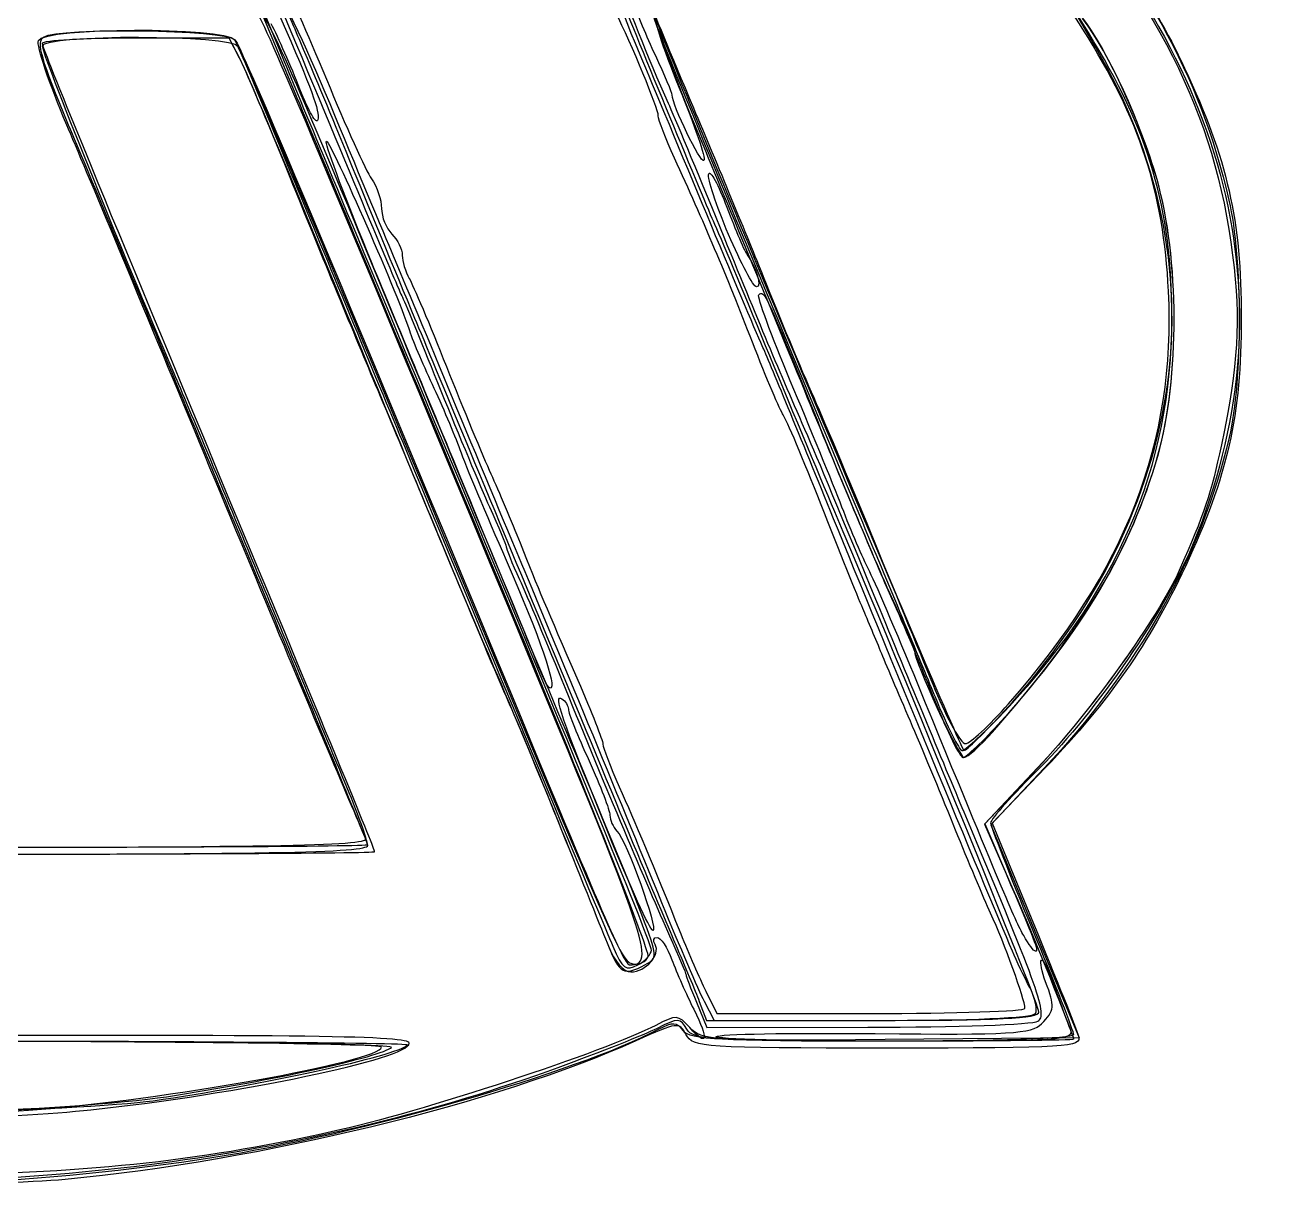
# Model space of a CAD drawing. Extents: x 0 to 107, y 0 to 68.
# Drawn here: x 59.06 to 107.36, y -0.09 to 44.59 of the extents above; entities that cross this region are included whole.
import ezdxf

# ---------------------------------------------------------------- set-up
doc = ezdxf.new("R2010")
doc.units = 0
doc.layers.add('Layer_1', color=7, linetype='CONTINUOUS')

msp = doc.modelspace()

# ---------------------------------------------------------------- linework, layer by layer
at = {"layer": 'Layer_1', "color": 7}
for points in [[(69.380012, 41.989889), (68.001233, 45.297182), (61.491762, 45.367912), (54.982294, 45.438642), (54.900454, 46.426242)], [(68.892477, 43.375867), (68.047776, 45.4233), (61.499337, 45.4264), (54.950898, 45.4295), (54.950898, 46.471069)], [(68.892477, 43.375867), (68.047776, 45.4233), (61.499337, 45.4264), (54.950898, 45.4295), (54.950898, 46.471069)], [(68.892477, 43.375867), (68.047776, 45.4233), (61.499337, 45.4264), (54.950898, 45.4295), (54.950898, 46.471069)], [(68.892477, 43.375867), (68.047776, 45.4233), (61.499337, 45.4264), (54.950898, 45.4295), (54.950898, 46.471069)], [(62.05244, 46.223223), (68.492518, 46.090931), (69.152397, 44.503431)], [(99.489492, 44.440379), (98.856524, 45.443068), (90.926631, 45.421688)], [(99.986766, 43.7384), (99.004034, 45.419337), (90.972079, 45.424437)], [(99.703323, 44.304521), (99.004034, 45.428526), (91.000386, 45.429055)], [(99.703323, 44.304521), (99.004034, 45.428526), (91.000386, 45.429055)], [(99.703323, 44.304521), (99.004034, 45.428526), (91.000386, 45.429055)], [(99.703323, 44.304521), (99.004034, 45.428526), (91.000386, 45.429055)], [(63.278476, 44.106557), (66.843557, 44.106557), (67.239326, 43.34122)], [(63.278481, 44.106557), (66.843562, 44.106557), (67.244094, 43.332013)], [(63.278481, 44.106557), (66.843562, 44.106557), (67.244094, 43.332013)], [(97.996719, 16.162032), (95.972547, 14.014395), (97.660058, 9.944322), (99.347568, 5.874249), (91.931985, 5.803929)], [(97.76275, 16.193041), (95.727714, 14.037628), (96.655107, 11.940321)], [(97.76275, 16.193041), (95.727714, 14.037628), (96.655107, 11.940321)], [(97.768472, 16.199108), (95.739156, 14.049741), (96.529363, 12.210971)], [(98.064351, 16.202853), (96.03022, 14.07634), (97.608277, 10.239881)], [(84.825506, 7.263315), (85.10031, 6.535711), (91.456861, 6.535711)], [(84.825506, 7.263311), (85.10031, 6.535707), (91.456861, 6.535707)], [(85.007956, 7.277556), (85.391586, 6.535699), (91.454594, 6.535699)], [(85.077525, 7.660211), (85.498326, 6.800314), (91.391284, 6.800314)], [(84.720085, 7.229481), (85.120511, 6.271129), (91.268525, 6.275129)]]:
    msp.add_lwpolyline(points, dxfattribs=at)
for points in [[(69.557518, 42.145184)], [(85.948572, 36.589605)], [(78.778737, 19.83103)], [(96.488116, 18.357478)], [(96.651088, 18.640404)], [(96.265929, 18.111293)], [(96.265929, 18.111293)], [(96.265929, 18.111293)], [(96.265929, 18.111293)], [(96.375793, 17.978943)], [(96.375793, 17.978943)], [(81.330188, 13.749993)], [(97.230358, 9.776888)], [(97.280394, 6.998752)], [(97.68079, 6.79974)], [(97.813411, 6.857482)], [(97.813411, 6.857478)], [(97.774173, 6.505809)], [(85.464941, 5.917109)], [(63.950147, 3.466298)], [(63.950147, 3.466298)], [(63.950147, 3.466298)], [(63.950147, 3.466298)], [(64.459748, 3.620769)], [(59.184233, 3.099769)], [(61.565483, 3.117422)], [(61.565483, 3.117422)], [(61.565483, 3.117422)]]:
    msp.add_lwpolyline(points, close=True, dxfattribs=at)
for points in [[(97.743125, 50.811658), (105.327712, 42.604831), (107.364647, 33.745224), (103.725379, 24.791968)], [(97.743125, 50.811658), (105.327712, 42.604831), (107.364647, 33.745224), (103.725379, 24.791968)], [(97.743125, 50.811658), (105.327712, 42.604831), (107.364647, 33.745224), (103.725379, 24.791968)], [(97.743125, 50.811658), (105.327712, 42.604831), (107.364647, 33.745224), (103.725379, 24.791968)], [(97.901084, 50.732746), (101.767222, 46.644439), (103.958006, 42.726197), (105.078046, 37.896685)], [(97.694685, 50.664628), (102.26967, 45.71006), (104.551156, 41.201324), (105.220539, 35.791819)], [(97.694686, 50.664604), (102.269671, 45.710036), (104.551157, 41.2013), (105.22054, 35.791795)], [(97.694686, 50.664604), (102.269671, 45.710036), (104.551157, 41.2013), (105.22054, 35.791795)], [(98.208181, 50.456558), (100.425532, 48.102118), (102.122997, 45.640029), (103.383765, 42.949612)], [(68.495375, 46.171497), (68.741548, 45.981658), (69.732472, 43.921334), (70.697426, 41.593)], [(68.937839, 46.134302), (69.099209, 45.939865), (69.833865, 44.314744), (70.570407, 42.522918)], [(82.567563, 43.455983), (81.540601, 45.900665), (81.505019, 46.137641), (82.136843, 46.324501)], [(83.653519, 41.593014), (82.88746, 43.286012), (81.938405, 45.690292), (81.938405, 45.937982)], [(72.29566, 35.507596), (68.853642, 43.834727), (68.113255, 45.429082), (67.679288, 45.44855)], [(72.29566, 35.507596), (68.853642, 43.834727), (68.113255, 45.429082), (67.679288, 45.44855)], [(85.369287, 37.095096), (84.938042, 38.073766), (82.150755, 44.832822), (81.78014, 45.798625)], [(85.369287, 37.095092), (84.938042, 38.073762), (82.150755, 44.832818), (81.78014, 45.798621)], [(77.709773, 21.910339), (68.837309, 43.224328), (68.071303, 45.025034), (67.789781, 45.229996)], [(68.779913, 44.957789), (70.037965, 42.076637), (70.310822, 41.332764), (70.241062, 40.974338)], [(68.985422, 45.35869), (69.170519, 44.888298), (69.529723, 44.02718), (69.78365, 43.445096)], [(68.985422, 45.358686), (69.170519, 44.888294), (69.529723, 44.027176), (69.78365, 43.445092)], [(83.261322, 41.123442), (83.261322, 41.385501), (82.225761, 43.89725), (81.629715, 45.080896)], [(83.160604, 43.419682), (82.814174, 44.161327), (82.448964, 45.036019), (82.349026, 45.363441)], [(82.996739, 45.317369), (82.996739, 45.271739), (83.720517, 43.522126), (84.605135, 41.429337)], [(82.996739, 45.213153), (82.996739, 44.924122), (84.350043, 41.631143), (91.062931, 25.585774)], [(82.996739, 45.213153), (82.996739, 44.924122), (84.350043, 41.631143), (91.062931, 25.585774)], [(82.996739, 45.213153), (82.996739, 44.924122), (84.350043, 41.631143), (91.062931, 25.585774)], [(82.996739, 45.213153), (82.996739, 44.924122), (84.350043, 41.631143), (91.062931, 25.585774)], [(83.086819, 45.282735), (83.003769, 45.066321), (83.433807, 43.689327), (84.042452, 42.222748)], [(83.056881, 45.096477), (83.017201, 44.915823), (83.828219, 42.74395), (84.859149, 40.270095)], [(83.056881, 45.096477), (83.017201, 44.915823), (83.828219, 42.74395), (84.859149, 40.270095)], [(83.108485, 44.966485), (83.935091, 42.693171), (94.811419, 16.858444), (94.942589, 16.856737)], [(59.557401, 44.007854), (59.751896, 44.514698), (66.655531, 44.535962), (67.074607, 44.031004)], [(59.754066, 44.137291), (60.343237, 44.510682), (66.749749, 44.425626), (67.051004, 44.040411)], [(69.557518, 42.145184), (69.223706, 43.005656), (68.729928, 44.126401), (68.460225, 44.635723)], [(69.152397, 44.503431), (71.747254, 38.260855), (73.265169, 34.638256), (73.476087, 34.184678)], [(102.328708, 38.682596), (101.694578, 40.886267), (100.360725, 43.780992), (99.476168, 44.873184)], [(102.328708, 38.682596), (101.694578, 40.886267), (100.360725, 43.780992), (99.476168, 44.873184)], [(102.32888, 38.682596), (101.672322, 40.964891), (100.521301, 43.461526), (99.496321, 44.826599)], [(60.715294, 40.767903), (59.668806, 43.265002), (59.471115, 43.957972), (59.754066, 44.137291)], [(60.648101, 40.766707), (59.971553, 42.349553), (59.480738, 43.80807), (59.557401, 44.007854)], [(59.713394, 43.903719), (59.713394, 44.015281), (61.31768, 44.106557), (63.278476, 44.106557)], [(59.713399, 43.792462), (59.713399, 44.25244), (67.011499, 44.236229), (67.20188, 43.775822)], [(59.713399, 43.792462), (59.713399, 44.25244), (67.011499, 44.236229), (67.20188, 43.775822)], [(59.713399, 43.792462), (59.713399, 44.25244), (67.011499, 44.236229), (67.20188, 43.775822)], [(59.713399, 43.792462), (59.713399, 44.25244), (67.011499, 44.236229), (67.20188, 43.775822)], [(59.713399, 43.903719), (59.713399, 44.015281), (61.317685, 44.106557), (63.278481, 44.106557)], [(59.713399, 43.903719), (59.713399, 44.015281), (61.317685, 44.106557), (63.278481, 44.106557)], [(67.051004, 44.040411), (67.193257, 43.85851), (69.783193, 37.756555), (72.806417, 30.480511)], [(67.074607, 44.031004), (67.333539, 43.71901), (70.157419, 37.027682), (77.706246, 18.838793)], [(102.766765, 34.42192), (102.581303, 38.202515), (101.671422, 40.983978), (99.489492, 44.440379)], [(102.898887, 33.390929), (102.898887, 37.575908), (102.018182, 40.583721), (99.703323, 44.304521)], [(102.898887, 33.390929), (102.898887, 37.575908), (102.018182, 40.583721), (99.703323, 44.304521)], [(102.898887, 33.390929), (102.898887, 37.575908), (102.018182, 40.583721), (99.703323, 44.304521)], [(102.898887, 33.390929), (102.898887, 37.575908), (102.018182, 40.583721), (99.703323, 44.304521)], [(66.399788, 27.570094), (61.416271, 39.544099), (59.713394, 43.703914), (59.713394, 43.903719)], [(66.399793, 27.570094), (61.416276, 39.544099), (59.713399, 43.703914), (59.713399, 43.903719)], [(66.399793, 27.570094), (61.416276, 39.544099), (59.713399, 43.703914), (59.713399, 43.903719)], [(64.747029, 31.274262), (62.750182, 35.931062), (59.713399, 43.483278), (59.713399, 43.792462)], [(64.747029, 31.274262), (62.750182, 35.931062), (59.713399, 43.483278), (59.713399, 43.792462)], [(64.747029, 31.274262), (62.750182, 35.931062), (59.713399, 43.483278), (59.713399, 43.792462)], [(64.747029, 31.274262), (62.750182, 35.931062), (59.713399, 43.483278), (59.713399, 43.792462)], [(67.20188, 43.775822), (67.2771, 43.593921), (68.253929, 41.242435), (69.372611, 38.550299)], [(67.20188, 43.775822), (67.2771, 43.593921), (68.253929, 41.242435), (69.372611, 38.550299)], [(67.20188, 43.775822), (67.2771, 43.593921), (68.253929, 41.242435), (69.372611, 38.550299)], [(67.20188, 43.775822), (67.2771, 43.593921), (68.253929, 41.242435), (69.372611, 38.550299)], [(96.488116, 18.357445), (103.578774, 26.115753), (104.859156, 35.404295), (99.986766, 43.7384)], [(67.239326, 43.34122), (67.457002, 42.920286), (68.301263, 40.925989), (69.115466, 38.909448)], [(67.244094, 43.332013), (67.464389, 42.906012), (68.614834, 40.19734), (69.800645, 37.31274)], [(67.244094, 43.332013), (67.464389, 42.906012), (68.614834, 40.19734), (69.800645, 37.31274)], [(74.657649, 29.554471), (70.82989, 38.70912), (69.723975, 41.360426), (68.892477, 43.375867)], [(74.657649, 29.554471), (70.82989, 38.70912), (69.723975, 41.360426), (68.892477, 43.375867)], [(74.657649, 29.554471), (70.82989, 38.70912), (69.723975, 41.360426), (68.892477, 43.375867)], [(74.657649, 29.554471), (70.82989, 38.70912), (69.723975, 41.360426), (68.892477, 43.375867)], [(69.78365, 43.445096), (70.037576, 42.863012), (70.780116, 41.077075), (71.433737, 39.476345)], [(69.78365, 43.445092), (70.037576, 42.863008), (70.780116, 41.077071), (71.433737, 39.476341)], [(85.110101, 37.35968), (84.203262, 39.542493), (83.059122, 42.285828), (82.567563, 43.455983)], [(83.790476, 41.920261), (83.790476, 42.003301), (83.507033, 42.678035), (83.160604, 43.419682)], [(70.570407, 42.522918), (71.306951, 40.731096), (72.082469, 39.01822), (72.293781, 38.716526)], [(103.383765, 42.949612), (105.024341, 39.448717), (105.550719, 37.126804), (105.550719, 33.390929)], [(70.241062, 40.974338), (70.198922, 40.757829), (69.891328, 41.284707), (69.557518, 42.145184)], [(84.042452, 42.222748), (84.651097, 40.756171), (85.084511, 39.491674), (85.005594, 39.412759)], [(76.885629, 24.01109), (73.515868, 32.080418), (70.13834, 40.170879), (69.380012, 41.989889)], [(70.697426, 41.593), (71.662383, 39.264667), (72.753294, 36.645291), (73.121679, 35.772166)], [(85.634111, 36.830513), (84.742325, 39.013326), (83.851057, 41.156452), (83.653519, 41.593014)], [(85.005594, 39.412759), (84.879017, 39.286183), (83.790476, 41.532485), (83.790476, 41.920261)], [(83.881818, 39.502718), (83.540545, 40.244827), (83.261322, 40.974154), (83.261322, 41.123442)], [(84.605135, 41.429337), (85.489754, 39.336546), (86.689254, 36.433637), (87.270692, 34.978428)], [(65.719939, 28.628385), (63.606977, 33.721615), (61.324651, 39.183861), (60.648101, 40.766707)], [(64.292915, 32.200307), (63.049815, 35.183484), (61.439885, 39.038903), (60.715294, 40.767903)], [(72.30904, 35.50176), (71.347793, 37.826884), (70.563586, 39.910478), (70.566354, 40.131969)], [(70.566354, 40.131969), (70.571154, 40.515028), (73.26993, 34.395419), (73.718016, 32.985447)], [(84.859149, 40.270095), (85.890083, 37.79624), (87.783719, 33.212333), (89.067237, 30.083634)], [(84.859149, 40.270095), (85.890083, 37.79624), (87.783719, 33.212333), (89.067237, 30.083634)], [(71.433737, 39.476345), (72.087358, 37.875615), (73.216433, 35.137177), (73.94279, 33.390927)], [(71.433737, 39.476341), (72.087358, 37.875611), (73.216433, 35.137173), (73.94279, 33.390923)], [(86.862165, 32.464887), (85.86581, 35.025247), (84.992451, 37.087609), (83.881818, 39.502718)], [(69.115466, 38.909448), (69.929672, 36.89291), (71.345944, 33.457075), (72.262741, 31.274262)], [(72.293781, 38.716526), (72.505096, 38.414835), (72.677988, 37.905337), (72.677988, 37.584308)], [(85.948572, 36.589605), (85.473657, 37.694031), (85.131225, 38.735828), (85.18761, 38.904709)], [(85.18761, 38.904709), (85.244, 39.073587), (85.556948, 38.498833), (85.883058, 37.627475)], [(102.365998, 28.154429), (103.201835, 31.083631), (103.185465, 35.705272), (102.328708, 38.682596)], [(102.365998, 28.154429), (103.201835, 31.083631), (103.185465, 35.705272), (102.328708, 38.682596)], [(102.35497, 28.114234), (103.202153, 31.08538), (103.190797, 35.686473), (102.32888, 38.682596)], [(69.372611, 38.550299), (70.491297, 35.858163), (72.395903, 31.274256), (73.605072, 28.363838)], [(69.372611, 38.550299), (70.491297, 35.858163), (72.395903, 31.274256), (73.605072, 28.363838)], [(69.372611, 38.550299), (70.491297, 35.858163), (72.395903, 31.274256), (73.605072, 28.363838)], [(69.372611, 38.550299), (70.491297, 35.858163), (72.395903, 31.274256), (73.605072, 28.363838)], [(105.078046, 37.896685), (105.596366, 35.661739), (105.60162, 31.002666), (105.088286, 28.825412)], [(69.800645, 37.31274), (74.044284, 26.989648), (75.798279, 22.766074), (76.978164, 20.029467)], [(69.800645, 37.31274), (74.044284, 26.989648), (75.798279, 22.766074), (76.978164, 20.029467)], [(72.677988, 37.584308), (72.677988, 37.263281), (72.856581, 36.822027), (73.074863, 36.603746)], [(87.232417, 32.332595), (86.97198, 32.914679), (86.016937, 35.176866), (85.110101, 37.35968)], [(85.883058, 37.627475), (86.20917, 36.756118), (86.567644, 35.92268), (86.679666, 35.775392)], [(87.363426, 32.332595), (86.523141, 34.369887), (85.625779, 36.513013), (85.369287, 37.095096)], [(87.363426, 32.332591), (86.523141, 34.369883), (85.625779, 36.513009), (85.369287, 37.095092)], [(88.971904, 28.893011), (87.855027, 31.443116), (87.15541, 33.106854), (85.634111, 36.830513)], [(73.074863, 36.603746), (73.293144, 36.385465), (73.471738, 36.018157), (73.471738, 35.787507)], [(87.012757, 34.581554), (86.902368, 34.581554), (86.423483, 35.485176), (85.948572, 36.589605)], [(73.121679, 35.772166), (73.490061, 34.89904), (74.507361, 32.458258), (75.382343, 30.348205)], [(73.471738, 35.787507), (73.471738, 35.556856), (73.591427, 35.161398), (73.737714, 34.908711)], [(86.679666, 35.775392), (87.017872, 35.33072), (87.226895, 34.581554), (87.012757, 34.581554)], [(105.220539, 35.791819), (105.532824, 33.268148), (105.435304, 31.633774), (104.787773, 28.539034)], [(105.22054, 35.791795), (105.532825, 33.268124), (105.435305, 31.63375), (104.787774, 28.53901)], [(105.22054, 35.791795), (105.532825, 33.268124), (105.435305, 31.63375), (104.787774, 28.53901)], [(80.218226, 16.457591), (78.576698, 20.339453), (76.723021, 24.796662), (72.29566, 35.507596)], [(80.218226, 16.457591), (78.576698, 20.339453), (76.723021, 24.796662), (72.29566, 35.507596)], [(76.299669, 25.850302), (75.066068, 28.83348), (73.270285, 33.176635), (72.30904, 35.50176)], [(73.737714, 34.908711), (73.883999, 34.656023), (74.523992, 33.139593), (75.159915, 31.538863)], [(87.270692, 34.978428), (87.85213, 33.523219), (88.721791, 31.439626), (89.203275, 30.348218)], [(87.103248, 34.278341), (87.310649, 34.485743), (87.360515, 34.378354), (89.354103, 29.43098)], [(96.651088, 18.640404), (101.161145, 23.773682), (103.050015, 28.647912), (102.766765, 34.42192)], [(73.476087, 34.184678), (73.611424, 33.893636), (74.273796, 32.286292), (74.948023, 30.612802)], [(88.308369, 30.993096), (87.575799, 32.730227), (87.033496, 34.208586), (87.103248, 34.278341)], [(73.94279, 33.390927), (74.669148, 31.644677), (77.068035, 25.870143), (79.27365, 20.558632)], [(73.94279, 33.390923), (74.669148, 31.644673), (77.068035, 25.870139), (79.27365, 20.558628)], [(96.265929, 18.111237), (100.782048, 22.799001), (102.898887, 27.675356), (102.898887, 33.390929)], [(96.265929, 18.111237), (100.782048, 22.799001), (102.898887, 27.675356), (102.898887, 33.390929)], [(96.265929, 18.111237), (100.782048, 22.799001), (102.898887, 27.675356), (102.898887, 33.390929)], [(96.265929, 18.111237), (100.782048, 22.799001), (102.898887, 27.675356), (102.898887, 33.390929)], [(105.550719, 33.390929), (105.550719, 29.671116), (105.024145, 27.332723), (103.411626, 23.891694)], [(73.718016, 32.985447), (73.835137, 32.616911), (74.236708, 31.664411), (74.610397, 30.868779)], [(88.037542, 29.686761), (87.929057, 29.832282), (87.400137, 31.082438), (86.862165, 32.464887)], [(69.350958, 20.067401), (67.812136, 23.757321), (65.536017, 29.217129), (64.292915, 32.200307)], [(89.962672, 25.71801), (88.721468, 28.773949), (87.492855, 31.750512), (87.232417, 32.332595)], [(90.008175, 25.982593), (89.393846, 27.437803), (88.203711, 30.295303), (87.363426, 32.332595)], [(90.008175, 25.982589), (89.393846, 27.437799), (88.203711, 30.295299), (87.363426, 32.332591)], [(75.159915, 31.538863), (75.795839, 29.938133), (76.55963, 28.092664), (76.857231, 27.437821)], [(68.074552, 23.33676), (66.806013, 26.392698), (65.308626, 29.964574), (64.747029, 31.274262)], [(68.074552, 23.33676), (66.806013, 26.392698), (65.308626, 29.964574), (64.747029, 31.274262)], [(68.074552, 23.33676), (66.806013, 26.392698), (65.308626, 29.964574), (64.747029, 31.274262)], [(68.074552, 23.33676), (66.806013, 26.392698), (65.308626, 29.964574), (64.747029, 31.274262)], [(72.262741, 31.274262), (73.179538, 29.091449), (74.620444, 25.638635), (75.464753, 23.601343)], [(90.280868, 26.166558), (89.928565, 27.084025), (89.04094, 29.255966), (88.308369, 30.993096)], [(72.806417, 30.480511), (81.829172, 8.765297), (81.817742, 8.791533), (82.293378, 8.698971)], [(74.610397, 30.868779), (74.984087, 30.073148), (75.461435, 28.945928), (75.67117, 28.363844)], [(74.948023, 30.612802), (75.622248, 28.939312), (76.458873, 26.941485), (76.807189, 26.173188)], [(75.382343, 30.348205), (76.257326, 28.238153), (77.448025, 25.380652), (78.028342, 23.998204)], [(89.067237, 30.083634), (90.350753, 26.954935), (91.751859, 23.621185), (92.18081, 22.675299)], [(89.067237, 30.083634), (90.350753, 26.954935), (91.751859, 23.621185), (92.18081, 22.675299)], [(89.203275, 30.348218), (89.684759, 29.256812), (90.736478, 26.756499), (91.540425, 24.791967)], [(82.996739, 9.225359), (82.996739, 9.485204), (80.286248, 16.09286), (74.657649, 29.554471)], [(82.996739, 9.225359), (82.996739, 9.485204), (80.286248, 16.09286), (74.657649, 29.554471)], [(82.996739, 9.225359), (82.996739, 9.485204), (80.286248, 16.09286), (74.657649, 29.554471)], [(82.996739, 9.225359), (82.996739, 9.485204), (80.286248, 16.09286), (74.657649, 29.554471)], [(89.485315, 26.2529), (88.797523, 27.996002), (88.146026, 29.54124), (88.037542, 29.686761)], [(89.354103, 29.43098), (90.407654, 26.816446), (91.670431, 23.809615), (92.160278, 22.749133)], [(70.748512, 16.58984), (70.095761, 18.117809), (67.832903, 23.535155), (65.719939, 28.628385)], [(91.614656, 22.543009), (90.416081, 25.453427), (89.226844, 28.310928), (88.971904, 28.893011)], [(105.088286, 28.825412), (104.021793, 24.302076), (101.6105, 19.996238), (97.996719, 16.162032)], [(104.787773, 28.539034), (104.403167, 26.700878), (104.133755, 25.899166), (103.17295, 23.733663)], [(104.787774, 28.53901), (104.403168, 26.700854), (104.133756, 25.899142), (103.172951, 23.733639)], [(104.787774, 28.53901), (104.403168, 26.700854), (104.133756, 25.899142), (103.172951, 23.733639)], [(73.605072, 28.363838), (77.200716, 19.709276), (81.064417, 10.442215), (81.522511, 9.373925)], [(73.605072, 28.363838), (77.200716, 19.709276), (81.064417, 10.442215), (81.522511, 9.373925)], [(73.605072, 28.363838), (77.200716, 19.709276), (81.064417, 10.442215), (81.522511, 9.373925)], [(73.605072, 28.363838), (77.200716, 19.709276), (81.064417, 10.442215), (81.522511, 9.373925)], [(75.67117, 28.363844), (75.880906, 27.781761), (76.6795, 25.87676), (77.445823, 24.13051)], [(96.035554, 17.55612), (99.506917, 21.493793), (101.340961, 24.558011), (102.35497, 28.114234)], [(96.37579, 17.978945), (99.471953, 21.399713), (101.347825, 24.586228), (102.365998, 28.154429)], [(96.37579, 17.978945), (99.471953, 21.399713), (101.347825, 24.586228), (102.365998, 28.154429)], [(72.413397, 12.986836), (72.413397, 13.089249), (70.988166, 16.545494), (66.399788, 27.570094)], [(72.413402, 12.986836), (72.413402, 13.089249), (70.988171, 16.545494), (66.399793, 27.570094)], [(72.413402, 12.986836), (72.413402, 13.089249), (70.988171, 16.545494), (66.399793, 27.570094)], [(76.857231, 27.437821), (77.154829, 26.782976), (77.658323, 25.592351), (77.976104, 24.791986)], [(76.807189, 26.173188), (77.155505, 25.404893), (77.440491, 24.718985), (77.440491, 24.648952)], [(91.077555, 22.284149), (90.889616, 22.723857), (90.173109, 24.509795), (89.485315, 26.2529)], [(91.298612, 23.785308), (91.091157, 24.177532), (90.633171, 25.249094), (90.280868, 26.166558)], [(78.778737, 19.83103), (78.64885, 20.158452), (77.533271, 22.867124), (76.299669, 25.850302)], [(96.801462, 9.181548), (95.737289, 11.671836), (91.845569, 21.082168), (89.962672, 25.71801)], [(97.813409, 6.857484), (97.813409, 7.136055), (93.425872, 17.886799), (90.008175, 25.982593)], [(97.813409, 6.85748), (97.813409, 7.136051), (93.425872, 17.886795), (90.008175, 25.982589)], [(91.062931, 25.585774), (92.128358, 23.039158), (93.379806, 20.03283), (93.843928, 18.905043)], [(91.062931, 25.585774), (92.128358, 23.039158), (93.379806, 20.03283), (93.843928, 18.905043)], [(91.062931, 25.585774), (92.128358, 23.039158), (93.379806, 20.03283), (93.843928, 18.905043)], [(91.062931, 25.585774), (92.128358, 23.039158), (93.379806, 20.03283), (93.843928, 18.905043)], [(77.440491, 24.648952), (77.440491, 24.578922), (77.6709, 24.0169), (77.952516, 23.400021)], [(77.976104, 24.791986), (78.684344, 23.008212), (78.961542, 22.349302), (80.183822, 19.544163)], [(91.540425, 24.791967), (92.344375, 22.827435), (93.38142, 20.297357), (93.844971, 19.169569)], [(103.725379, 24.791968), (102.706784, 22.286038), (99.994743, 18.320197), (97.844982, 16.193008)], [(103.725379, 24.791968), (102.706784, 22.286038), (99.994743, 18.320197), (97.844982, 16.193008)], [(103.725379, 24.791968), (102.706784, 22.286038), (99.994743, 18.320197), (97.844982, 16.193008)], [(103.725379, 24.791968), (102.706784, 22.286038), (99.994743, 18.320197), (97.844982, 16.193008)], [(82.873112, 8.976427), (82.949757, 9.176163), (80.25539, 15.941762), (76.885629, 24.01109)], [(77.445823, 24.13051), (78.723024, 21.220108), (79.404127, 19.235716), (79.125868, 19.235716)], [(78.028342, 23.998204), (79.320792, 20.919295), (81.724389, 15.108913), (83.385547, 11.04787)], [(93.194026, 19.368009), (92.359003, 21.405301), (91.506066, 23.393087), (91.298612, 23.785308)], [(103.172951, 23.733639), (102.386371, 21.960808), (99.784478, 18.334356), (97.76275, 16.193041)], [(103.172951, 23.733639), (102.386371, 21.960808), (99.784478, 18.334356), (97.76275, 16.193041)], [(103.17295, 23.733663), (102.387132, 21.962549), (99.785298, 18.335251), (97.768472, 16.199108)], [(103.411626, 23.891694), (102.030104, 20.943603), (100.514411, 18.764192), (98.064351, 16.202853)], [(71.264902, 15.673824), (70.778748, 16.832501), (69.343089, 20.280821), (68.074552, 23.33676)], [(71.264902, 15.673824), (70.778748, 16.832501), (69.343089, 20.280821), (68.074552, 23.33676)], [(71.264902, 15.673824), (70.778748, 16.832501), (69.343089, 20.280821), (68.074552, 23.33676)], [(71.264902, 15.673824), (70.778748, 16.832501), (69.343089, 20.280821), (68.074552, 23.33676)], [(75.464753, 23.601343), (76.309065, 21.564051), (77.26551, 19.301863), (77.590191, 18.574258)], [(77.952516, 23.400021), (78.234128, 22.783144), (79.021295, 20.909206), (79.701777, 19.235715)], [(92.160278, 22.749133), (92.650124, 21.688648), (93.050907, 20.759236), (93.050907, 20.683771)], [(91.803013, 20.558634), (91.59195, 21.067957), (91.265494, 21.844438), (91.077555, 22.284149)], [(95.017977, 14.340924), (94.344726, 15.941654), (92.813229, 19.632592), (91.614656, 22.543009)], [(92.18081, 22.675299), (92.609757, 21.729413), (93.35158, 19.973241), (93.829305, 18.772693)], [(92.18081, 22.675299), (92.609757, 21.729413), (93.35158, 19.973241), (93.829305, 18.772693)], [(82.171427, 8.656383), (83.165397, 8.680963), (82.948024, 9.326702), (77.709773, 21.910339)], [(79.27365, 20.558632), (81.479264, 15.247119), (83.568899, 10.246493), (83.917282, 9.446129)], [(79.27365, 20.558628), (81.479264, 15.247115), (83.568899, 10.246489), (83.917282, 9.446125)], [(92.981264, 17.780508), (92.544288, 18.799154), (92.014077, 20.049311), (91.803013, 20.558634)], [(93.050907, 20.683771), (93.050907, 20.25807), (94.750515, 16.589883), (94.947759, 16.589883)], [(72.148819, 13.254378), (72.148819, 13.311618), (70.889783, 16.377481), (69.350958, 20.067401)], [(76.978164, 20.029467), (77.636945, 18.501498), (78.799695, 15.703529), (79.562049, 13.811757)], [(76.978164, 20.029467), (77.636945, 18.501498), (78.799695, 15.703529), (79.562049, 13.811757)], [(79.125868, 19.235716), (79.064828, 19.235716), (78.908621, 19.503608), (78.778737, 19.83103)], [(80.183822, 19.544163), (80.712282, 18.331349), (81.144656, 17.233275), (81.144656, 17.103997)], [(97.230359, 9.77686), (96.902263, 10.356303), (96.341394, 11.689044), (93.194026, 19.368009)], [(81.330188, 13.749993), (79.538403, 18.148046), (79.229516, 19.041335), (79.574159, 18.828332)], [(79.701777, 19.235715), (81.197189, 15.558081), (82.838572, 11.662932), (83.690959, 9.769017)], [(93.843928, 18.905043), (94.308052, 17.777256), (94.770451, 16.854522), (94.871482, 16.854522)], [(93.843928, 18.905043), (94.308052, 17.777256), (94.770451, 16.854522), (94.871482, 16.854522)], [(93.843928, 18.905043), (94.308052, 17.777256), (94.770451, 16.854522), (94.871482, 16.854522)], [(93.843928, 18.905043), (94.308052, 17.777256), (94.770451, 16.854522), (94.871482, 16.854522)], [(93.844971, 19.169569), (94.308521, 18.041783), (94.828787, 17.119049), (95.001115, 17.119049)], [(77.590191, 18.574258), (77.914873, 17.846654), (78.803235, 15.703529), (79.56433, 13.811757)], [(77.706246, 18.838793), (81.321798, 10.127128), (81.968944, 8.651377), (82.171427, 8.656383)], [(79.574159, 18.828332), (79.710327, 18.744172), (79.821738, 18.566265), (79.821738, 18.432978)], [(79.821738, 18.432978), (79.821738, 18.299689), (80.178925, 17.410766), (80.615488, 16.457591)], [(93.829305, 18.772693), (94.307026, 17.572147), (94.792536, 16.589881), (94.908215, 16.589881)], [(93.829305, 18.772693), (94.307026, 17.572147), (94.792536, 16.589881), (94.908215, 16.589881)], [(94.942589, 16.856737), (95.037129, 16.855437), (95.732614, 17.53084), (96.488116, 18.357478)], [(95.001115, 17.119049), (95.173443, 17.119049), (95.915933, 17.803658), (96.651088, 18.640404)], [(94.871482, 16.854522), (94.972514, 16.854522), (95.600015, 17.420069), (96.265929, 18.111293)], [(94.871482, 16.854522), (94.972514, 16.854522), (95.600015, 17.420069), (96.265929, 18.111293)], [(94.871482, 16.854522), (94.972514, 16.854522), (95.600015, 17.420069), (96.265929, 18.111293)], [(94.871482, 16.854522), (94.972514, 16.854522), (95.600015, 17.420069), (96.265929, 18.111293)], [(94.908215, 16.589881), (95.023893, 16.589881), (95.684304, 17.214959), (96.375793, 17.978943)], [(94.908215, 16.589881), (95.023893, 16.589881), (95.684304, 17.214959), (96.375793, 17.978943)], [(94.627664, 13.811757), (94.159121, 14.975924), (93.418242, 16.761862), (92.981264, 17.780508)], [(94.947759, 16.589883), (95.077551, 16.589883), (95.567056, 17.024689), (96.035554, 17.55612)], [(81.144656, 17.103997), (81.144656, 16.974722), (81.425054, 16.240617), (81.767764, 15.472655)], [(72.070383, 13.480985), (71.996103, 13.662886), (71.401265, 15.061871), (70.748512, 16.58984)], [(82.630045, 10.577346), (82.288132, 11.483148), (81.202812, 14.129257), (80.218226, 16.457591)], [(82.630045, 10.577346), (82.288132, 11.483148), (81.202812, 14.129257), (80.218226, 16.457591)], [(80.615488, 16.457591), (81.05205, 15.504417), (81.409238, 14.572746), (81.409238, 14.387215)], [(97.844982, 16.193008), (96.815524, 15.174361), (95.970562, 14.231071), (95.967283, 14.096806)], [(97.844982, 16.193008), (96.815524, 15.174361), (95.970562, 14.231071), (95.967283, 14.096806)], [(97.844982, 16.193008), (96.815524, 15.174361), (95.970562, 14.231071), (95.967283, 14.096806)], [(97.844982, 16.193008), (96.815524, 15.174361), (95.970562, 14.231071), (95.967283, 14.096806)], [(72.148819, 13.226427), (72.148819, 13.413818), (71.751058, 14.515146), (71.264902, 15.673824)], [(72.148819, 13.226427), (72.148819, 13.413818), (71.751058, 14.515146), (71.264902, 15.673824)], [(72.148819, 13.226427), (72.148819, 13.413818), (71.751058, 14.515146), (71.264902, 15.673824)], [(72.148819, 13.226427), (72.148819, 13.413818), (71.751058, 14.515146), (71.264902, 15.673824)], [(81.767764, 15.472655), (82.376002, 14.10968), (83.040677, 12.520457), (84.122297, 9.843024)], [(81.409238, 14.387215), (81.409238, 14.201681), (81.531396, 13.927724), (81.680698, 13.778422)], [(97.774169, 6.50586), (98.152277, 6.745467), (97.844159, 7.621368), (95.017977, 14.340924)], [(95.967283, 14.096806), (95.963983, 13.962543), (96.6757, 12.138484), (97.548825, 10.04334)], [(95.967283, 14.096806), (95.963983, 13.962543), (96.6757, 12.138484), (97.548825, 10.04334)], [(95.967283, 14.096806), (95.963983, 13.962543), (96.6757, 12.138484), (97.548825, 10.04334)], [(95.967283, 14.096806), (95.963983, 13.962543), (96.6757, 12.138484), (97.548825, 10.04334)], [(79.562049, 13.811757), (80.324404, 11.919986), (81.129486, 9.925688), (81.351119, 9.379985)], [(79.562049, 13.811757), (80.324404, 11.919986), (81.129486, 9.925688), (81.351119, 9.379985)], [(79.56433, 13.811757), (80.325428, 11.919986), (81.129481, 9.925688), (81.351114, 9.379985)], [(83.048795, 9.979679), (82.947404, 9.982079), (82.17403, 11.678731), (81.330188, 13.749993)], [(81.680698, 13.778422), (82.043982, 13.415139), (83.283251, 9.974107), (83.048795, 9.979679)], [(95.966852, 10.636756), (95.69884, 11.218839), (95.096206, 12.64759), (94.627664, 13.811757)], [(53.070506, 13.150302), (63.56358, 13.150302), (72.148819, 13.197132), (72.148819, 13.254378)], [(53.098814, 13.150256), (68.279747, 13.150256), (72.177685, 13.218206), (72.070383, 13.480985)], [(53.098814, 12.885715), (68.460082, 12.885715), (72.148819, 12.951685), (72.148819, 13.226427)], [(53.098814, 12.885715), (68.460082, 12.885715), (72.148819, 12.951685), (72.148819, 13.226427)], [(53.098814, 12.885715), (68.460082, 12.885715), (72.148819, 12.951685), (72.148819, 13.226427)], [(53.098814, 12.885715), (68.460082, 12.885715), (72.148819, 12.951685), (72.148819, 13.226427)], [(53.098809, 12.885715), (63.721833, 12.885715), (72.413397, 12.931215), (72.413397, 12.986836)], [(53.098814, 12.885715), (63.721838, 12.885715), (72.413402, 12.931215), (72.413402, 12.986836)], [(53.098814, 12.885715), (63.721838, 12.885715), (72.413402, 12.931215), (72.413402, 12.986836)], [(96.529363, 12.210971), (97.674081, 9.547267), (97.813448, 9.181576), (97.683876, 9.181576)], [(96.655107, 11.940321), (97.499009, 10.031827), (99.136326, 5.989265), (99.136326, 5.814148)], [(96.655107, 11.940321), (97.499009, 10.031827), (99.136326, 5.989265), (99.136326, 5.814148)], [(83.385547, 11.04787), (84.066875, 9.38222), (84.796961, 7.685579), (85.007956, 7.277556)], [(97.280392, 6.998734), (97.273992, 7.327345), (96.487034, 9.50699), (95.966852, 10.636756)], [(82.744742, 8.659117), (83.239552, 8.923933), (83.236803, 8.96991), (82.630045, 10.577346)], [(82.744742, 8.659117), (83.239552, 8.923933), (83.236803, 8.96991), (82.630045, 10.577346)], [(97.608277, 10.239881), (98.476206, 8.129829), (99.248499, 6.195062), (99.324479, 5.940401)], [(83.136188, 9.434542), (83.042308, 9.586437), (83.077148, 9.710714), (83.213598, 9.710714)], [(83.213598, 9.710714), (83.350054, 9.710714), (83.606253, 9.323761), (83.782931, 8.850818)], [(83.690959, 9.769017), (84.036743, 9.000722), (84.319659, 8.330652), (84.319659, 8.279976)], [(84.122297, 9.843024), (84.41623, 9.11542), (84.846083, 8.133154), (85.077525, 7.660211)], [(97.683876, 9.181576), (97.619835, 9.181576), (97.415754, 9.449466), (97.230358, 9.776888)], [(97.548825, 10.04334), (98.421951, 7.9482), (99.136326, 6.123286), (99.136326, 5.987978)], [(97.548825, 10.04334), (98.421951, 7.9482), (99.136326, 6.123286), (99.136326, 5.987978)], [(97.548825, 10.04334), (98.421951, 7.9482), (99.136326, 6.123286), (99.136326, 5.987978)], [(97.548825, 10.04334), (98.421951, 7.9482), (99.136326, 6.123286), (99.136326, 5.987978)], [(81.351114, 9.379985), (81.597891, 8.772377), (81.931082, 8.387798), (82.210723, 8.387798)], [(81.351119, 9.379985), (81.781396, 8.32057), (81.949595, 8.233567), (82.744742, 8.659117)], [(81.351119, 9.379985), (81.781396, 8.32057), (81.949595, 8.233567), (82.744742, 8.659117)], [(81.522511, 9.373925), (81.896913, 8.500806), (82.016132, 8.410771), (82.473652, 8.655629)], [(81.522511, 9.373925), (81.896913, 8.500806), (82.016132, 8.410771), (82.473652, 8.655629)], [(81.522511, 9.373925), (81.896913, 8.500806), (82.016132, 8.410771), (82.473652, 8.655629)], [(81.522511, 9.373925), (81.896913, 8.500806), (82.016132, 8.410771), (82.473652, 8.655629)], [(82.210723, 8.387798), (82.773812, 8.387798), (83.367859, 9.059691), (83.136188, 9.434542)], [(82.473652, 8.655629), (82.761349, 8.809609), (82.996739, 9.065985), (82.996739, 9.225359)], [(82.473652, 8.655629), (82.761349, 8.809609), (82.996739, 9.065985), (82.996739, 9.225359)], [(82.473652, 8.655629), (82.761349, 8.809609), (82.996739, 9.065985), (82.996739, 9.225359)], [(82.473652, 8.655629), (82.761349, 8.809609), (82.996739, 9.065985), (82.996739, 9.225359)], [(83.917282, 9.446129), (84.265661, 8.645764), (84.674363, 7.663499), (84.825506, 7.263315)], [(83.917282, 9.446125), (84.265661, 8.64576), (84.674363, 7.663495), (84.825506, 7.263311)], [(97.464045, 7.791943), (97.255087, 8.192424), (96.956926, 8.817745), (96.801462, 9.181548)], [(82.293378, 8.698971), (82.535586, 8.651831), (82.796465, 8.776691), (82.873112, 8.976427)], [(83.782931, 8.850818), (83.959607, 8.377876), (84.33423, 7.527584), (84.615424, 6.961282)], [(98.07059, 8.010393), (97.920997, 8.40385), (97.848075, 8.775243), (97.90854, 8.835708)], [(97.90854, 8.835708), (97.96901, 8.896168), (98.197867, 8.433176), (98.417125, 7.806825)], [(84.319659, 8.279976), (84.319659, 8.229306), (84.499851, 7.756577), (84.720085, 7.229481)], [(97.680782, 6.799754), (97.770532, 6.944976), (97.672982, 7.391461), (97.464045, 7.791943)], [(97.909821, 6.40534), (98.417474, 6.91299), (98.432143, 7.059437), (98.07059, 8.010393)], [(98.417125, 7.806825), (98.63638, 7.180474), (98.900633, 6.459645), (99.004354, 6.204984)], [(84.615424, 6.961282), (85.202556, 5.778849), (85.143268, 5.50722), (84.462291, 6.259692)], [(91.391284, 6.800314), (94.632412, 6.800314), (97.282511, 6.889614), (97.280394, 6.998752)], [(91.454594, 6.535699), (95.202884, 6.535699), (97.579903, 6.636503), (97.68079, 6.79974)], [(91.456861, 6.535711), (96.271331, 6.535711), (97.813411, 6.613771), (97.813411, 6.857482)], [(91.456861, 6.535707), (96.271331, 6.535707), (97.813411, 6.613767), (97.813411, 6.857478)], [(83.163044, 6.346912), (81.25382, 5.346486), (74.153535, 3.014797), (70.757475, 2.273)], [(83.163053, 6.346919), (81.253829, 5.346493), (74.153544, 3.014804), (70.757484, 2.273007)], [(83.163053, 6.346919), (81.253829, 5.346493), (74.153544, 3.014804), (70.757484, 2.273007)], [(84.328619, 5.989796), (84.062361, 6.487305), (84.00628, 6.480513), (82.401082, 5.756351)], [(84.462291, 6.259692), (84.015024, 6.753915), (83.948317, 6.758392), (83.163044, 6.346912)], [(84.460832, 6.261319), (84.015117, 6.753825), (83.948043, 6.758249), (83.163053, 6.346919)], [(84.460832, 6.261319), (84.015117, 6.753825), (83.948043, 6.758249), (83.163053, 6.346919)], [(84.349701, 6.204984), (84.104771, 6.639776), (84.035416, 6.641311), (83.212075, 6.230144)], [(84.349701, 6.204984), (84.104771, 6.639776), (84.035416, 6.641311), (83.212075, 6.230144)], [(84.349701, 6.204984), (84.104771, 6.639776), (84.035416, 6.641311), (83.212075, 6.230144)], [(84.349701, 6.204984), (84.104771, 6.639776), (84.035416, 6.641311), (83.212075, 6.230144)], [(84.219599, 6.133582), (83.968583, 6.471849), (83.820739, 6.480434), (83.261334, 6.189222)], [(91.268525, 6.275129), (94.649932, 6.277229), (97.577473, 6.381163), (97.774173, 6.505809)], [(91.558578, 6.03242), (96.736594, 5.98007), (97.531206, 6.02672), (97.909821, 6.40534)], [(73.73632, 5.663361), (73.73632, 5.94647), (69.965176, 5.997389), (53.098782, 5.942012)], [(73.73632, 5.663361), (73.73632, 5.94647), (69.965176, 5.997389), (53.098782, 5.942012)], [(73.73632, 5.663361), (73.73632, 5.94647), (69.965176, 5.997389), (53.098782, 5.942012)], [(83.261334, 6.189222), (80.061036, 4.52325), (71.920426, 2.181673), (66.195705, 1.280439)], [(83.212075, 6.230144), (82.729838, 5.989328), (81.025592, 5.314058), (79.424863, 4.729544)], [(83.212075, 6.230144), (82.729838, 5.989328), (81.025592, 5.314058), (79.424863, 4.729544)], [(83.212075, 6.230144), (82.729838, 5.989328), (81.025592, 5.314058), (79.424863, 4.729544)], [(83.212075, 6.230144), (82.729838, 5.989328), (81.025592, 5.314058), (79.424863, 4.729544)], [(91.931985, 5.803929), (85.566286, 5.743559), (84.474385, 5.790219), (84.219599, 6.133582)], [(92.032743, 5.47738), (84.954602, 5.47738), (84.589874, 5.50164), (84.328619, 5.989796)], [(91.873429, 5.741963), (85.232137, 5.741963), (84.58821, 5.781593), (84.349701, 6.204984)], [(91.873429, 5.741963), (85.232137, 5.741963), (84.58821, 5.781593), (84.349701, 6.204984)], [(91.873429, 5.741963), (85.232137, 5.741963), (84.58821, 5.781593), (84.349701, 6.204984)], [(91.873429, 5.741963), (85.232137, 5.741963), (84.58821, 5.781593), (84.349701, 6.204984)], [(92.033582, 5.741968), (85.311607, 5.741968), (84.905639, 5.769808), (84.460832, 6.261319)], [(92.033582, 5.741968), (85.311607, 5.741968), (84.905639, 5.769808), (84.460832, 6.261319)], [(92.241367, 5.741963), (88.418002, 5.741963), (85.368612, 5.820783), (85.464941, 5.917109)], [(85.464941, 5.917109), (85.561271, 6.013439), (88.303408, 6.065332), (91.558578, 6.03242)], [(99.136326, 5.987978), (99.136326, 5.842322), (96.17351, 5.741963), (91.873429, 5.741963)], [(99.136326, 5.987978), (99.136326, 5.842322), (96.17351, 5.741963), (91.873429, 5.741963)], [(99.136326, 5.987978), (99.136326, 5.842322), (96.17351, 5.741963), (91.873429, 5.741963)], [(99.136326, 5.987978), (99.136326, 5.842322), (96.17351, 5.741963), (91.873429, 5.741963)], [(99.324479, 5.940401), (99.453747, 5.50714), (98.985061, 5.47738), (92.032743, 5.47738)], [(99.136326, 5.814148), (99.136326, 5.774448), (95.94009, 5.741968), (92.033582, 5.741968)], [(99.136326, 5.814148), (99.136326, 5.774448), (95.94009, 5.741968), (92.033582, 5.741968)], [(99.004354, 6.204984), (99.181125, 5.770975), (98.757366, 5.741963), (92.241367, 5.741963)], [(72.677986, 5.519237), (72.677986, 5.641736), (63.867359, 5.741963), (53.098814, 5.741963)], [(73.061631, 5.506545), (73.208589, 5.644186), (64.917307, 5.741963), (53.098814, 5.741963)], [(73.675494, 5.592942), (73.757455, 5.674902), (64.553511, 5.741963), (53.222287, 5.741963)], [(73.675494, 5.592942), (73.757455, 5.674902), (64.553511, 5.741963), (53.222287, 5.741963)], [(73.675494, 5.592942), (73.757455, 5.674902), (64.553511, 5.741963), (53.222287, 5.741963)], [(73.675494, 5.592942), (73.757455, 5.674902), (64.553511, 5.741963), (53.222287, 5.741963)], [(59.184233, 3.099769), (64.356163, 3.486284), (72.677986, 4.97841), (72.677986, 5.519237)], [(82.401082, 5.756351), (77.060193, 3.346883), (68.094893, 1.169137), (60.584611, 0.456947)], [(61.565483, 3.117422), (67.257826, 3.725925), (73.73632, 5.081119), (73.73632, 5.663361)], [(61.565483, 3.117422), (67.257826, 3.725925), (73.73632, 5.081119), (73.73632, 5.663361)], [(61.565483, 3.117422), (67.257826, 3.725925), (73.73632, 5.081119), (73.73632, 5.663361)], [(63.950147, 3.466298), (67.982149, 4.036059), (73.276277, 5.193728), (73.675494, 5.592942)], [(63.950147, 3.466298), (67.982149, 4.036059), (73.276277, 5.193728), (73.675494, 5.592942)], [(63.950147, 3.466298), (67.982149, 4.036059), (73.276277, 5.193728), (73.675494, 5.592942)], [(63.950147, 3.466298), (67.982149, 4.036059), (73.276277, 5.193728), (73.675494, 5.592942)], [(64.459748, 3.620769), (68.482656, 4.233404), (72.68623, 5.154945), (73.061631, 5.506545)], [(36.003837, 4.731041), (43.221411, 3.07311), (51.258939, 2.507484), (59.184233, 3.099769)], [(79.424863, 4.729544), (70.24062, 1.375862), (59.600885, -0.090385), (48.468605, 0.463501)], [(79.424863, 4.729544), (70.24062, 1.375862), (59.600885, -0.090385), (48.468605, 0.463501)], [(79.424863, 4.729544), (70.24062, 1.375862), (59.600885, -0.090385), (48.468605, 0.463501)], [(79.424863, 4.729544), (70.24062, 1.375862), (59.600885, -0.090385), (48.468605, 0.463501)], [(46.48423, 2.994907), (49.098541, 2.759706), (61.275552, 3.088357), (63.950147, 3.466298)], [(46.48423, 2.994907), (49.098541, 2.759706), (61.275552, 3.088357), (63.950147, 3.466298)], [(46.48423, 2.994907), (49.098541, 2.759706), (61.275552, 3.088357), (63.950147, 3.466298)], [(46.48423, 2.994907), (49.098541, 2.759706), (61.275552, 3.088357), (63.950147, 3.466298)], [(47.145688, 2.998037), (50.528347, 2.715158), (60.981897, 3.091137), (64.459748, 3.620769)], [(49.262355, 2.725127), (51.248879, 2.574302), (58.710382, 2.812217), (61.565483, 3.117422)], [(49.262355, 2.725127), (51.248879, 2.574302), (58.710382, 2.812217), (61.565483, 3.117422)], [(49.262355, 2.725127), (51.248879, 2.574302), (58.710382, 2.812217), (61.565483, 3.117422)], [(70.757475, 2.273), (65.399303, 1.102624), (61.398971, 0.688567), (54.554014, 0.595849)], [(70.757484, 2.273007), (65.399312, 1.102631), (61.39898, 0.688574), (54.554023, 0.595856)], [(70.757484, 2.273007), (65.399312, 1.102631), (61.39898, 0.688574), (54.554023, 0.595856)], [(66.195705, 1.280439), (60.03284, 0.31023), (52.552199, -0.056144), (47.410283, 0.360398)], [(60.584611, 0.456947), (57.972137, 0.209207), (49.544012, 0.157058), (46.351938, 0.368877)]]:
    msp.add_open_spline(points, degree=3, dxfattribs=at)

doc.saveas('drawing.dxf')
